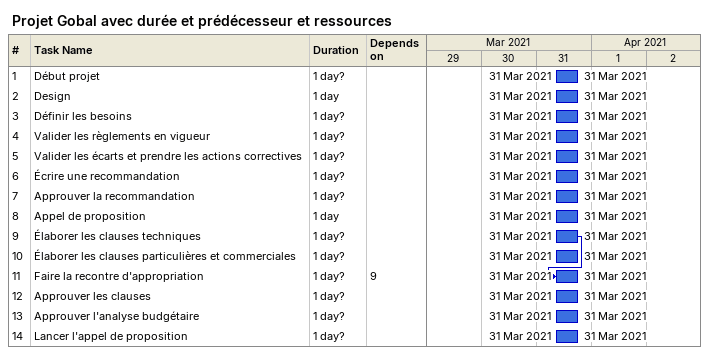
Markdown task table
Projet Gobal avec durée et prédécesseur et ressources

| ID | Task | Duration | Start | Finish | Predecessors |
|---|---|---|---|---|---|
| 1 | Début projet | 1d? | 2021-03-31 | 2021-03-31 |  |
| 2 | Design | 1d | 2021-03-31 | 2021-03-31 |  |
| 3 | Définir les besoins | 1d? | 2021-03-31 | 2021-03-31 |  |
| 4 | Valider les règlements en vigueur | 1d? | 2021-03-31 | 2021-03-31 |  |
| 5 | Valider les écarts et prendre les actions correctives | 1d? | 2021-03-31 | 2021-03-31 |  |
| 6 | Écrire une recommandation | 1d? | 2021-03-31 | 2021-03-31 |  |
| 7 | Approuver la recommandation | 1d? | 2021-03-31 | 2021-03-31 |  |
| 8 | Appel de proposition | 1d | 2021-03-31 | 2021-03-31 |  |
| 9 | Élaborer les clauses techniques | 1d? | 2021-03-31 | 2021-03-31 |  |
| 10 | Élaborer les clauses particulières et commerciales | 1d? | 2021-03-31 | 2021-03-31 |  |
| 11 | Faire la recontre d'appropriation | 1d? | 2021-03-31 | 2021-03-31 | 9 |
| 12 | Approuver les clauses | 1d? | 2021-03-31 | 2021-03-31 |  |
| 13 | Approuver l'analyse budgétaire | 1d? | 2021-03-31 | 2021-03-31 |  |
| 14 | Lancer l'appel de proposition | 1d? | 2021-03-31 | 2021-03-31 |  |
